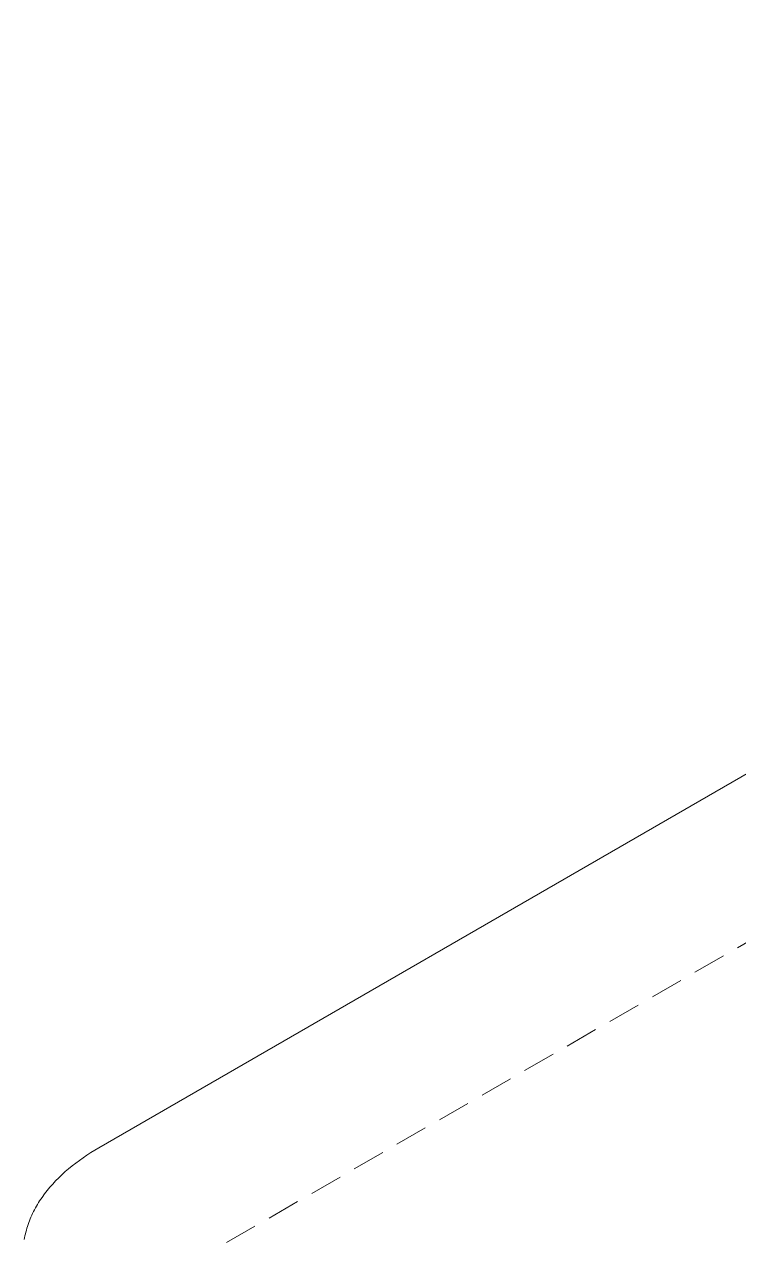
# Model space of a CAD drawing. Header units: millimetres. Extents: x -111 to 4919, y -143 to 3304.
# Drawn here: x 4365.59 to 4393.27, y 1411.18 to 1458.24 of the extents above; entities that cross this region are included whole.
import ezdxf

# ---------------------------------------------------------------- set-up
doc = ezdxf.new("R2010")
doc.units = ezdxf.units.MM
doc.linetypes.add('HIDDEN', pattern=[1.905, 1.27, -0.635])
doc.layers.add('ZANO_R', color=7, linetype='Continuous', lineweight=0)
doc.layers.add('ZANO_R_przerywana', color=7, linetype='HIDDEN', lineweight=0)

msp = doc.modelspace()

# ---------------------------------------------------------------- linework, layer by layer
at = {"layer": 'ZANO_R'}
for p, q in [((4393.938, 1429.398), (4368.482, 1414.701)), ((4367.875, 1414.318), (4368.023, 1414.418)), ((4368.023, 1414.418), (4368.174, 1414.515)), ((4368.174, 1414.515), (4368.327, 1414.61)), ((4368.327, 1414.61), (4368.482, 1414.701)), ((4367.181, 1413.777), (4367.313, 1413.89)), ((4367.313, 1413.89), (4367.449, 1414.001)), ((4367.449, 1414.001), (4367.588, 1414.11)), ((4367.588, 1414.11), (4367.73, 1414.215)), ((4367.73, 1414.215), (4367.875, 1414.318)), ((4366.694, 1413.297), (4366.809, 1413.42)), ((4366.809, 1413.42), (4366.929, 1413.542)), ((4366.929, 1413.542), (4367.053, 1413.66)), ((4367.053, 1413.66), (4367.181, 1413.777)), ((4366.376, 1412.912), (4366.477, 1413.042)), ((4366.477, 1413.042), (4366.583, 1413.171)), ((4366.583, 1413.171), (4366.694, 1413.297)), ((4366.063, 1412.44), (4366.104, 1412.508)), ((4366.104, 1412.508), (4366.146, 1412.577)), ((4366.146, 1412.577), (4366.189, 1412.645)), ((4366.189, 1412.645), (4366.28, 1412.779)), ((4366.28, 1412.779), (4366.376, 1412.912)), ((4365.821, 1411.946), (4365.851, 1412.018)), ((4365.851, 1412.018), (4365.883, 1412.089)), ((4365.883, 1412.089), (4365.916, 1412.16)), ((4365.916, 1412.16), (4365.95, 1412.23)), ((4365.95, 1412.23), (4365.987, 1412.3)), ((4365.987, 1412.3), (4366.024, 1412.37)), ((4366.024, 1412.37), (4366.063, 1412.44)), ((4365.654, 1411.437), (4365.673, 1411.51)), ((4365.673, 1411.51), (4365.694, 1411.584)), ((4365.694, 1411.584), (4365.716, 1411.657)), ((4365.716, 1411.657), (4365.74, 1411.729)), ((4365.74, 1411.729), (4365.765, 1411.802)), ((4365.765, 1411.802), (4365.792, 1411.874)), ((4365.792, 1411.874), (4365.821, 1411.946)), ((4365.594, 1411.141), (4365.606, 1411.215)), ((4365.606, 1411.215), (4365.621, 1411.289)), ((4365.621, 1411.289), (4365.636, 1411.363)), ((4365.636, 1411.363), (4365.654, 1411.437))]:
    msp.add_line(p, q, dxfattribs=at)
at = {"layer": 'ZANO_R_przerywana'}
msp.add_line((4368.482, 1408.169), (4672.538, 1583.716), dxfattribs=at)

doc.saveas('drawing.dxf')
